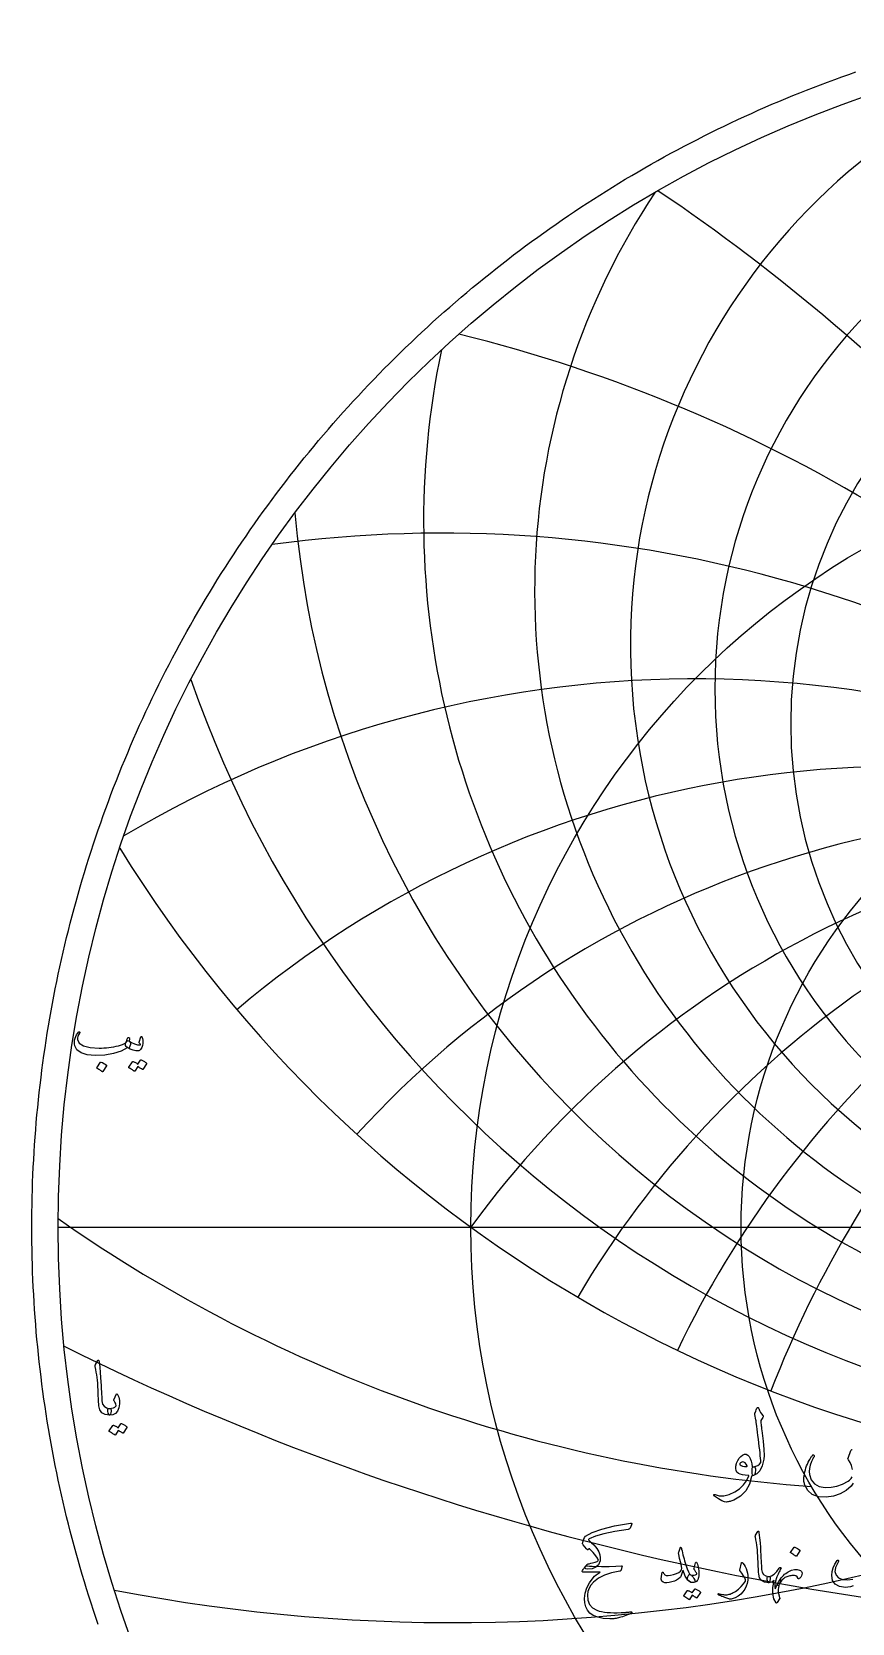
# Model space of a CAD drawing. Header units: millimetres. Extents: x -68 to 68, y -68 to 70.
# Drawn here: x -68.5 to -22.5, y -22.2 to 67 of the extents above; entities that cross this region are included whole.
import ezdxf

# ---------------------------------------------------------------- set-up
doc = ezdxf.new("R2010")
doc.units = ezdxf.units.MM
for name, color, linetype in [('CUT_OUTER', 1, 'Continuous'), ('ENGRAVE', 7, 'Continuous'), ('ENGRAVE_FINE', 8, 'Continuous'), ('TEXT', 5, 'Continuous')]:
    doc.layers.add(name, color=color, linetype=linetype)

msp = doc.modelspace()

# ---------------------------------------------------------------- linework, layer by layer
at = {"layer": 'CUT_OUTER'}
msp.add_lwpolyline([(-64.7505, -22.2756), (-64.8859, -21.8779), (-65.0189, -21.4794), (-65.1495, -21.08), (-65.2776, -20.6799), (-65.4033, -20.2789), (-65.5265, -19.8772), (-65.6472, -19.4748), (-65.7655, -19.0716), (-65.8813, -18.6677), (-65.9946, -18.2632), (-66.1054, -17.8579), (-66.2137, -17.4519), (-66.3196, -17.0453), (-66.4229, -16.6381), (-66.5237, -16.2302), (-66.6221, -15.8217), (-66.7179, -15.4126), (-66.8112, -15.003), (-66.902, -14.5927), (-66.9903, -14.182), (-67.076, -13.7706), (-67.1593, -13.3588), (-67.24, -12.9465), (-67.3181, -12.5337), (-67.3938, -12.1204), (-67.4669, -11.7066), (-67.5374, -11.2924), (-67.6055, -10.8778), (-67.6709, -10.4628), (-67.7339, -10.0474), (-67.7942, -9.6316), (-67.8521, -9.2154), (-67.9073, -8.7989), (-67.96, -8.3821), (-68.0102, -7.9649), (-68.0578, -7.5475), (-68.1028, -7.1297), (-68.1453, -6.7117), (-68.1852, -6.2935), (-68.2225, -5.875), (-68.2573, -5.4563), (-68.2895, -5.0373), (-68.3191, -4.6182), (-68.3461, -4.1989), (-68.3706, -3.7795), (-68.3925, -3.3599), (-68.4118, -2.9402), (-68.4286, -2.5204), (-68.4428, -2.1005), (-68.4544, -1.6805), (-68.4634, -1.2604), (-68.4698, -0.8403), (-68.4737, -0.4202), (-68.475, 0), (-68.4737, 0.4202), (-68.4698, 0.8403), (-68.4634, 1.2604), (-68.4544, 1.6805), (-68.4428, 2.1005), (-68.4286, 2.5204), (-68.4118, 2.9402), (-68.3925, 3.3599), (-68.3706, 3.7795), (-68.3461, 4.1989), (-68.3191, 4.6182), (-68.2895, 5.0373), (-68.2573, 5.4563), (-68.2225, 5.875), (-68.1852, 6.2935), (-68.1453, 6.7117), (-68.1028, 7.1297), (-68.0578, 7.5475), (-68.0102, 7.9649), (-67.96, 8.3821), (-67.9073, 8.7989), (-67.8521, 9.2154), (-67.7942, 9.6316), (-67.7339, 10.0474), (-67.6709, 10.4628), (-67.6055, 10.8778), (-67.5374, 11.2924), (-67.4669, 11.7066), (-67.3938, 12.1204), (-67.3181, 12.5337), (-67.24, 12.9465), (-67.1593, 13.3588), (-67.076, 13.7706), (-66.9903, 14.182), (-66.902, 14.5927), (-66.8112, 15.003), (-66.7179, 15.4126), (-66.6221, 15.8217), (-66.5237, 16.2302), (-66.4229, 16.6381), (-66.3196, 17.0453), (-66.2137, 17.4519), (-66.1054, 17.8579), (-65.9946, 18.2632), (-65.8813, 18.6677), (-65.7655, 19.0716), (-65.6472, 19.4748), (-65.5265, 19.8772), (-65.4033, 20.2789), (-65.2776, 20.6799), (-65.1495, 21.08), (-65.0189, 21.4794), (-64.8859, 21.8779), (-64.7505, 22.2756), (-64.6126, 22.6725), (-64.4722, 23.0685), (-64.3295, 23.4637), (-64.1843, 23.858), (-64.0367, 24.2513), (-63.8867, 24.6438), (-63.7343, 25.0354), (-63.5795, 25.4259), (-63.4222, 25.8156), (-63.2627, 26.2042), (-63.1007, 26.5919), (-62.9363, 26.9786), (-62.7696, 27.3643), (-62.6005, 27.7489), (-62.4291, 28.1325), (-62.2553, 28.515), (-62.0791, 28.8965), (-61.9007, 29.2768), (-61.7199, 29.6561), (-61.5367, 30.0342), (-61.3513, 30.4113), (-61.1635, 30.7871), (-60.9735, 31.1618), (-60.7811, 31.5354), (-60.5865, 31.9077), (-60.3896, 32.2789), (-60.1904, 32.6488), (-59.9889, 33.0175), (-59.7852, 33.385), (-59.5792, 33.7512), (-59.371, 34.1161), (-59.1605, 34.4798), (-58.9479, 34.8421), (-58.733, 35.2032), (-58.5159, 35.5629), (-58.2965, 35.9213), (-58.075, 36.2783), (-57.8513, 36.634), (-57.6255, 36.9882), (-57.3974, 37.3411), (-57.1672, 37.6926), (-56.9349, 38.0427), (-56.7004, 38.3913), (-56.4638, 38.7385), (-56.225, 39.0842), (-55.9841, 39.4285), (-55.7411, 39.7712), (-55.4961, 40.1125), (-55.2489, 40.4523), (-54.9996, 40.7905), (-54.7483, 41.1272), (-54.4949, 41.4624), (-54.2395, 41.796), (-53.982, 42.128), (-53.7225, 42.4584), (-53.461, 42.7873), (-53.1974, 43.1145), (-52.9319, 43.4401), (-52.6644, 43.764), (-52.3948, 44.0864), (-52.1233, 44.407), (-51.8499, 44.726), (-51.5745, 45.0433), (-51.2971, 45.3589), (-51.0178, 45.6728), (-50.7366, 45.985), (-50.4535, 46.2954), (-50.1685, 46.6042), (-49.8816, 46.9111), (-49.5928, 47.2163), (-49.3022, 47.5197), (-49.0097, 47.8213), (-48.7153, 48.1211), (-48.4191, 48.4191), (-48.1211, 48.7153), (-47.8213, 49.0097), (-47.5197, 49.3022), (-47.2163, 49.5928), (-46.9111, 49.8816), (-46.6042, 50.1685), (-46.2954, 50.4535), (-45.985, 50.7366), (-45.6728, 51.0178), (-45.3589, 51.2971), (-45.0433, 51.5745), (-44.726, 51.8499), (-44.407, 52.1233), (-44.0864, 52.3948), (-43.764, 52.6644), (-43.4401, 52.9319), (-43.1145, 53.1974), (-42.7873, 53.461), (-42.4584, 53.7225), (-42.128, 53.982), (-41.796, 54.2395), (-41.4624, 54.4949), (-41.1272, 54.7483), (-40.7905, 54.9996), (-40.4523, 55.2489), (-40.1125, 55.4961), (-39.7712, 55.7411), (-39.4285, 55.9841), (-39.0842, 56.225), (-38.7385, 56.4638), (-38.3913, 56.7004), (-38.0427, 56.9349), (-37.6926, 57.1672), (-37.3411, 57.3974), (-36.9882, 57.6255), (-36.634, 57.8513), (-36.2783, 58.075), (-35.9213, 58.2965), (-35.5629, 58.5159), (-35.2032, 58.733), (-34.8421, 58.9479), (-34.4798, 59.1605), (-34.1161, 59.371), (-33.7512, 59.5792), (-33.385, 59.7852), (-33.0175, 59.9889), (-32.6488, 60.1904), (-32.2789, 60.3896), (-31.9077, 60.5865), (-31.5354, 60.7811), (-31.1618, 60.9735), (-30.7871, 61.1635), (-30.4113, 61.3513), (-30.0342, 61.5367), (-29.6561, 61.7199), (-29.2768, 61.9007), (-28.8965, 62.0791), (-28.515, 62.2553), (-28.1325, 62.4291), (-27.7489, 62.6005), (-27.3643, 62.7696), (-26.9786, 62.9363), (-26.5919, 63.1007), (-26.2042, 63.2627), (-25.8156, 63.4222), (-25.4259, 63.5795), (-25.0354, 63.7343), (-24.6438, 63.8867), (-24.2513, 64.0367), (-23.858, 64.1843), (-23.4637, 64.3295), (-23.0685, 64.4722), (-22.6725, 64.6126), (-22.2756, 64.7505)], dxfattribs=at)
at = {"layer": 'ENGRAVE'}
msp.add_lwpolyline([(-67, 0), (0, 0)], dxfattribs=at)
for radius in [67, 43.8575, 28.7086]:
    msp.add_circle((0, 0), radius, dxfattribs=at)
for centre, radius, start, end in [((0, 32.6181), 34.9165, 104.436571, 270), ((0, 30.1823), 30.1823, 90, 270), ((0, 35.6769), 40.2865, 146.343028, 270), ((0, 28.229), 25.9305, 90, 270), ((0, 39.5644), 46.5108, 168.076059, 270), ((0, 44.5917), 53.9139, 184.845211, 270), ((0, 51.2505), 63.0021, 199.041634, 270), ((0, -31.8643), 54.2108, 90, 144), ((0, -31.8643), 54.2108, 90, 144), ((0, 60.3647), 74.6148, 211.615649, 270), ((-18.6485, 69.597), 84.3504, 235.026154, 265.845624), ((-44.8368, 77.6595), 99.8239, 259.026824, 283.6824)]:
    msp.add_arc(centre, radius, start, end, dxfattribs=at)
at = {"layer": 'ENGRAVE_FINE'}
for centre, radius, start, end in [((-93.8959, -31.8643), 108.4217, 30, 56.069558), ((-93.8959, -31.8643), 108.4217, 30, 56.069558), ((-64.606, -31.8643), 84.3371, 40, 76.236453), ((-64.606, -31.8643), 84.3371, 40, 76.236453), ((-45.4883, -31.8643), 70.7672, 50, 97.725349), ((-45.4883, -31.8643), 70.7672, 50, 97.725349), ((-31.2986, -31.8643), 62.5973, 60, 120.755909), ((-31.2986, -31.8643), 62.5973, 60, 120.755909), ((-19.7311, -31.8643), 57.69, 70, 130.214249), ((-19.7311, -31.8643), 57.69, 70, 130.214249), ((-9.5588, -31.8643), 55.0471, 80, 137.66478), ((-9.5588, -31.8643), 55.0471, 80, 137.66478), ((9.5588, -31.8643), 55.0471, 100, 149.499071), ((9.5588, -31.8643), 55.0471, 100, 149.499071), ((19.7311, -31.8643), 57.69, 110, 154.365482), ((19.7311, -31.8643), 57.69, 110, 154.365482), ((31.2986, -31.8643), 62.5973, 120, 158.750453), ((31.2986, -31.8643), 62.5973, 120, 158.750453), ((0, 127.2794), 149.6259, 243.541053, 270)]:
    msp.add_arc(centre, radius, start, end, dxfattribs=at)
at = {"layer": 'TEXT'}
for points in [[(-63.0164, 10.433), (-63.0122, 10.4308), (-63.0084, 10.4287), (-63.0048, 10.4266), (-63.0015, 10.4244), (-62.9981, 10.4221), (-62.9945, 10.4191), (-62.9907, 10.4157), (-62.9866, 10.4117), (-62.9522, 10.3712), (-62.9387, 10.3137), (-62.9458, 10.2392), (-62.9738, 10.1477), (-62.9996, 10.0921), (-63.0259, 10.0572), (-63.0528, 10.0431), (-63.0802, 10.0497), (-63.0941, 10.0564), (-63.1058, 10.0593), (-63.1154, 10.0585), (-63.1228, 10.054), (-63.472, 9.8629), (-63.8893, 9.7283), (-64.3747, 9.65), (-64.9282, 9.6282), (-65.3759, 9.6665), (-65.7138, 9.7687), (-65.9422, 9.9348), (-66.0609, 10.1647), (-66.0792, 10.2733), (-66.0832, 10.3819), (-66.0729, 10.4904), (-66.0481, 10.599), (-66.0143, 10.6951), (-65.9725, 10.7832), (-65.9228, 10.8633), (-65.865, 10.9354), (-65.8541, 10.9445), (-65.8427, 10.9503), (-65.8307, 10.953), (-65.8182, 10.9524), (-65.8065, 10.9474), (-65.7969, 10.9407), (-65.7894, 10.9325), (-65.7841, 10.9226), (-65.7817, 10.9131), (-65.783, 10.9013), (-65.7881, 10.8875), (-65.7969, 10.8715), (-65.8586, 10.7811), (-65.8991, 10.6927), (-65.9182, 10.6065), (-65.9161, 10.5224), (-65.815, 10.3116), (-65.5797, 10.1604), (-65.2103, 10.0689), (-64.7068, 10.037), (-64.5686, 10.0391), (-64.4306, 10.0455), (-64.2928, 10.0561), (-64.1554, 10.071), (-64.019, 10.0902), (-63.8845, 10.1136), (-63.7518, 10.1413), (-63.621, 10.1732), (-63.4941, 10.2094), (-63.39, 10.2456), (-63.3088, 10.2818), (-63.2506, 10.318), (-63.2281, 10.3372), (-63.2074, 10.3606), (-63.1887, 10.3883), (-63.1718, 10.4202), (-63.1559, 10.4558), (-63.1404, 10.4947), (-63.1251, 10.5368), (-63.11, 10.582), (-63.1042, 10.5958), (-63.0951, 10.6075), (-63.0829, 10.6171), (-63.0675, 10.6246), (-63.051, 10.6286), (-63.0355, 10.6278), (-63.0212, 10.6222), (-63.0078, 10.6118), (-62.9972, 10.5974), (-62.9908, 10.5799), (-62.9887, 10.5591), (-62.9908, 10.5352)], [(-63.1441, 10.0923), (-63.1904, 10.1362), (-63.2144, 10.1913), (-63.216, 10.2576), (-63.1952, 10.335), (-63.1502, 10.4045), (-63.109, 10.4468), (-63.0714, 10.462), (-63.0377, 10.45), (-62.878, 10.3443), (-62.7183, 10.2701), (-62.5586, 10.2272), (-62.3989, 10.2158), (-62.3934, 10.2169), (-62.3894, 10.2201), (-62.387, 10.2254), (-62.3862, 10.2328), (-62.3902, 10.2469), (-62.4021, 10.268), (-62.4221, 10.2959), (-62.45, 10.3308), (-62.4554, 10.3414), (-62.4586, 10.3521), (-62.4596, 10.3627), (-62.4586, 10.3733), (-62.3564, 10.6672), (-62.3516, 10.6783), (-62.3457, 10.6863), (-62.3388, 10.6911), (-62.3308, 10.6927), (-62.3228, 10.6914), (-62.3159, 10.6874), (-62.3101, 10.6807), (-62.3053, 10.6714), (-62.2733, 10.5759), (-62.2542, 10.4809), (-62.2478, 10.3864), (-62.2542, 10.2924), (-62.2749, 10.1756), (-62.3031, 10.0806), (-62.3388, 10.0074), (-62.3819, 9.9561), (-62.4146, 9.9278), (-62.4447, 9.9071), (-62.4721, 9.8938), (-62.4969, 9.8879), (-62.6395, 9.8847), (-62.7949, 9.9177), (-62.9631, 9.9869), (-63.1441, 10.0923)], [(-64.6302, 9.2492), (-64.6248, 9.2545), (-64.6174, 9.2577), (-64.6078, 9.2588), (-64.5961, 9.2577), (-64.5133, 9.2242), (-64.4354, 9.1832), (-64.3622, 9.1348), (-64.2938, 9.0789), (-64.2871, 9.0704), (-64.2842, 9.0619), (-64.285, 9.0533), (-64.2895, 9.0448), (-64.4897, 8.7212), (-64.4971, 8.7135), (-64.5067, 8.7116), (-64.5184, 8.7156), (-64.5322, 8.7255), (-64.5442, 8.734), (-64.5631, 8.7468), (-64.5889, 8.7638), (-64.6217, 8.7851), (-64.6618, 8.8106), (-64.71, 8.8404), (-64.7662, 8.8745), (-64.8303, 8.9128), (-64.8388, 8.9192), (-64.8431, 8.9256), (-64.8431, 8.932), (-64.8388, 8.9384)], [(-62.3862, 9.3684), (-62.3808, 9.3738), (-62.3734, 9.377), (-62.3638, 9.378), (-62.3521, 9.377), (-62.3102, 9.3613), (-62.2696, 9.344), (-62.2303, 9.3251), (-62.1924, 9.3046), (-62.1556, 9.2822), (-62.1195, 9.2577), (-62.0842, 9.2311), (-62.0498, 9.2024), (-62.0431, 9.1936), (-62.0402, 9.1843), (-62.041, 9.1744), (-62.0455, 9.1641), (-62.2499, 8.8404), (-62.2555, 8.8362), (-62.2637, 8.8362), (-62.2747, 8.8404), (-62.2882, 8.849), (-62.2975, 8.8568), (-62.3127, 8.8676), (-62.3337, 8.8813), (-62.3606, 8.8979), (-62.3936, 8.9178), (-62.433, 8.941), (-62.4788, 8.9678), (-62.5309, 8.998), (-62.6927, 8.7468), (-62.7002, 8.7391), (-62.7098, 8.7372), (-62.7215, 8.7412), (-62.7353, 8.751), (-62.7473, 8.7595), (-62.7662, 8.7723), (-62.792, 8.7893), (-62.8247, 8.8106), (-62.8649, 8.8362), (-62.9131, 8.866), (-62.9693, 8.9001), (-63.0334, 8.9384), (-63.04, 8.9448), (-63.043, 8.9512), (-63.0422, 8.9575), (-63.0377, 8.9639), (-62.829, 9.2748), (-62.8237, 9.2801), (-62.8162, 9.2833), (-62.8067, 9.2843), (-62.7949, 9.2833), (-62.7593, 9.2717), (-62.7247, 9.2583), (-62.6912, 9.243), (-62.6587, 9.2258), (-62.6273, 9.207), (-62.5969, 9.1869), (-62.5677, 9.1655), (-62.5395, 9.1428)], [(-64.7676, -7.4719), (-64.7593, -7.4591), (-64.7516, -7.4506), (-64.7444, -7.4463), (-64.7378, -7.4463), (-64.7277, -7.4519), (-64.7186, -7.4687), (-64.7106, -7.4966), (-64.7037, -7.5357), (-64.6686, -7.8537), (-64.6399, -8.1478), (-64.6175, -8.4179), (-64.6015, -8.6641), (-64.5913, -8.8746), (-64.5818, -9.0633), (-64.5732, -9.2302), (-64.5653, -9.3752), (-64.5586, -9.4984), (-64.5531, -9.5998), (-64.549, -9.6794), (-64.5462, -9.7371), (-64.5084, -9.9101), (-64.4248, -10.0373), (-64.2955, -10.1188), (-64.1204, -10.1544), (-64.0717, -10.1672), (-64.0405, -10.197), (-64.027, -10.2439), (-64.031, -10.3077), (-64.0509, -10.4083), (-64.0725, -10.4802), (-64.0956, -10.5233), (-64.1204, -10.5377), (-64.3668, -10.5052), (-64.5483, -10.4078), (-64.6649, -10.2455), (-64.7165, -10.0182), (-64.7246, -9.9095), (-64.7319, -9.8005), (-64.7385, -9.6912), (-64.7442, -9.5817), (-64.7494, -9.4719), (-64.7543, -9.3619), (-64.759, -9.2516), (-64.7633, -9.141), (-64.7713, -8.9301), (-64.7825, -8.7402), (-64.7969, -8.5714), (-64.8144, -8.4235), (-64.8352, -8.2816), (-64.8591, -8.1303), (-64.8863, -7.9696), (-64.9166, -7.7997), (-64.9206, -7.7691), (-64.9198, -7.7412), (-64.9142, -7.7159), (-64.9039, -7.6933)], [(-63.8649, -9.6392), (-63.7457, -9.3752), (-63.7281, -9.3462), (-63.7095, -9.3358), (-63.6898, -9.3441), (-63.669, -9.371), (-63.6307, -9.4515), (-63.6009, -9.5354), (-63.5796, -9.6228), (-63.5668, -9.7137), (-63.5628, -9.8086), (-63.5679, -9.908), (-63.582, -10.0119), (-63.6051, -10.1204), (-63.6757, -10.3029), (-63.7851, -10.4333), (-63.9333, -10.5116), (-64.1204, -10.5377), (-64.1419, -10.5241), (-64.164, -10.4834), (-64.1866, -10.4155), (-64.2098, -10.3205), (-64.2164, -10.2697), (-64.2151, -10.2279), (-64.2058, -10.1952), (-64.1885, -10.1715), (-64.1747, -10.1624), (-64.1587, -10.1566), (-64.1406, -10.1539), (-64.1204, -10.1544), (-64.0025, -10.1507), (-63.9, -10.1268), (-63.813, -10.0826), (-63.7414, -10.0182), (-63.7382, -10.0131), (-63.7371, -10.0065), (-63.7382, -9.9982), (-63.7414, -9.9884), (-63.7582, -9.9282), (-63.7829, -9.867), (-63.8157, -9.8047), (-63.8564, -9.7414), (-63.8697, -9.7175), (-63.8755, -9.6924), (-63.8739, -9.6664), (-63.8649, -9.6392)], [(-27.9276, -10.396), (-27.8917, -10.3092), (-27.8637, -10.2403), (-27.8438, -10.1894), (-27.8318, -10.1565), (-27.8225, -10.1355), (-27.8105, -10.1205), (-27.7958, -10.1116), (-27.7785, -10.1086), (-27.7589, -10.1119), (-27.7426, -10.1219), (-27.7296, -10.1385), (-27.72, -10.1618), (-27.6758, -10.2759), (-27.6229, -10.3787), (-27.5613, -10.4702), (-27.4911, -10.5503), (-27.4715, -10.576), (-27.4658, -10.6049), (-27.4742, -10.6372), (-27.4965, -10.6728), (-27.6135, -10.8378), (-27.6056, -10.9116), (-27.5976, -10.9841), (-27.5896, -11.0553), (-27.5816, -11.1252), (-27.5736, -11.1937), (-27.5656, -11.2609), (-27.5577, -11.3268), (-27.5497, -11.3913), (-27.4762, -11.9888), (-27.4312, -12.4558), (-27.4149, -12.7925), (-27.4273, -12.9987), (-27.5277, -13.373), (-27.6588, -13.6494), (-27.8205, -13.8281), (-28.0127, -13.9089), (-28.0181, -13.9089), (-28.0234, -13.9089), (-28.0287, -13.9089), (-28.034, -13.9089), (-28.0656, -13.879), (-28.0859, -13.8104), (-28.0949, -13.7033), (-28.0926, -13.5576), (-28.0876, -13.5037), (-28.0726, -13.4645), (-28.0477, -13.4398), (-28.0127, -13.4299), (-27.8777, -13.4029), (-27.7652, -13.354), (-27.6754, -13.2832), (-27.6082, -13.1903), (-27.6127, -13.0789), (-27.6209, -12.9522), (-27.6327, -12.8101), (-27.6481, -12.6528), (-27.6669, -12.4808), (-27.6887, -12.2948), (-27.7135, -12.0949), (-27.7413, -11.881), (-27.7669, -11.6707), (-27.7905, -11.4818), (-27.8121, -11.3141), (-27.8318, -11.1678), (-27.8487, -11.0427), (-27.8624, -10.9389), (-27.8727, -10.8564), (-27.8797, -10.7952), (-27.9329, -10.4918), (-27.9346, -10.4619), (-27.9342, -10.4359), (-27.9319, -10.414), (-27.9276, -10.396)], [(-63.4859, -11.0188), (-63.4806, -11.0135), (-63.4731, -11.0103), (-63.4636, -11.0092), (-63.4519, -11.0103), (-63.4099, -11.026), (-63.3694, -11.0433), (-63.3301, -11.0622), (-63.2922, -11.0827), (-63.2553, -11.105), (-63.2193, -11.1295), (-63.184, -11.1561), (-63.1495, -11.1849), (-63.1429, -11.1937), (-63.14, -11.203), (-63.1408, -11.2128), (-63.1453, -11.2232), (-63.3497, -11.5468), (-63.3553, -11.5511), (-63.3635, -11.5511), (-63.3744, -11.5468), (-63.388, -11.5383), (-63.3973, -11.5305), (-63.4125, -11.5197), (-63.4335, -11.506), (-63.4604, -11.4893), (-63.4934, -11.4695), (-63.5328, -11.4462), (-63.5785, -11.4195), (-63.6307, -11.3893), (-63.7925, -11.6405), (-63.8, -11.6482), (-63.8095, -11.6501), (-63.8212, -11.6461), (-63.8351, -11.6362), (-63.8471, -11.6277), (-63.866, -11.615), (-63.8918, -11.5979), (-63.9245, -11.5766), (-63.9647, -11.5511), (-64.0129, -11.5213), (-64.069, -11.4872), (-64.1331, -11.4489), (-64.1398, -11.4425), (-64.1427, -11.4361), (-64.1419, -11.4297), (-64.1374, -11.4233), (-63.9288, -11.1125), (-63.9234, -11.1072), (-63.916, -11.104), (-63.9064, -11.1029), (-63.8947, -11.104), (-63.859, -11.1156), (-63.8244, -11.129), (-63.7909, -11.1443), (-63.7584, -11.1615), (-63.727, -11.1802), (-63.6967, -11.2003), (-63.6674, -11.2217), (-63.6392, -11.2445)], [(-28.1192, -13.9674), (-28.2439, -14.4056), (-28.4532, -14.7725), (-28.7469, -15.0682), (-29.1252, -15.2928), (-29.1781, -15.3156), (-29.2303, -15.336), (-29.2818, -15.3541), (-29.3327, -15.3699), (-29.3826, -15.3831), (-29.4312, -15.3932), (-29.4784, -15.4004), (-29.5244, -15.4045), (-29.6388, -15.3882), (-29.7905, -15.3287), (-29.9794, -15.2259), (-30.2056, -15.0799), (-30.2299, -15.0589), (-30.2442, -15.0386), (-30.2486, -15.019), (-30.2429, -15), (-30.2303, -14.9854), (-30.2136, -14.9787), (-30.193, -14.9801), (-30.1684, -14.9894), (-29.9332, -15.0656), (-29.6694, -15.0652), (-29.377, -14.9884), (-29.056, -14.835), (-28.7938, -14.657), (-28.5769, -14.4478), (-28.4053, -14.2073), (-28.2789, -13.9355), (-28.2799, -13.9259), (-28.2829, -13.9182), (-28.2879, -13.9126), (-28.2948, -13.9089), (-28.4781, -13.8982), (-28.6342, -13.877), (-28.7629, -13.845), (-28.8644, -13.8024), (-28.9429, -13.7366), (-28.9921, -13.6454), (-29.0121, -13.529), (-29.0027, -13.3873), (-28.9997, -13.3685), (-28.9961, -13.3494), (-28.9918, -13.3299), (-28.9868, -13.3101), (-28.9811, -13.2896), (-28.9748, -13.2682), (-28.9678, -13.2457), (-28.9602, -13.2223), (-28.8976, -13.0703), (-28.8218, -12.9442), (-28.7326, -12.844), (-28.6302, -12.7699), (-28.5254, -12.7293), (-28.4292, -12.7299), (-28.3417, -12.7719), (-28.2629, -12.855), (-28.194, -12.9708), (-28.1418, -13.1052), (-28.1062, -13.2582), (-28.0873, -13.4299), (-28.0768, -13.4297), (-28.0666, -13.4292), (-28.0568, -13.4284), (-28.0473, -13.4272), (-28.0379, -13.426), (-28.028, -13.4252), (-28.0179, -13.4247), (-28.0074, -13.4245), (-27.9715, -13.4322), (-27.9435, -13.4551), (-27.9236, -13.4934), (-27.9116, -13.547), (-27.9066, -13.6058), (-27.9076, -13.6654), (-27.9146, -13.7256), (-27.9276, -13.7865), (-27.9445, -13.84), (-27.9635, -13.8783), (-27.9845, -13.9012), (-28.0074, -13.9089), (-28.1085, -13.9089), (-28.1092, -13.9185), (-28.1112, -13.9315), (-28.1145, -13.9478), (-28.1192, -13.9674)], [(-28.3747, -13.3713), (-28.4306, -13.2738), (-28.4918, -13.205), (-28.5583, -13.1647), (-28.6302, -13.1531), (-28.6731, -13.1644), (-28.7113, -13.1824), (-28.7449, -13.207), (-28.7739, -13.2382), (-28.7832, -13.2549), (-28.7845, -13.2728), (-28.7779, -13.2921), (-28.7632, -13.3128), (-28.7083, -13.361), (-28.6288, -13.3939), (-28.5247, -13.4116), (-28.396, -13.4139), (-28.3827, -13.4112), (-28.3747, -13.4032), (-28.372, -13.3899), (-28.3747, -13.3713)], [(-34.8523, -16.682), (-34.9281, -16.8616), (-34.9446, -16.8905), (-34.97, -16.9135), (-35.0045, -16.9305), (-35.0479, -16.9414), (-35.7929, -17.0639), (-36.4031, -17.1919), (-36.8787, -17.3254), (-37.2195, -17.4644), (-37.2467, -17.4826), (-37.2604, -17.5013), (-37.2606, -17.5205), (-37.2474, -17.5402), (-37.098, -17.6852), (-36.973, -17.8127), (-36.8724, -17.9227), (-36.7963, -18.0153), (-36.6925, -18.1872), (-36.6287, -18.3596), (-36.6047, -18.5325), (-36.6207, -18.7059), (-36.713, -18.9157), (-36.8582, -19.0621), (-37.0563, -19.1452), (-37.3073, -19.1649), (-37.4081, -19.1485), (-37.459, -19.111), (-37.46, -19.0527), (-37.4111, -18.9733), (-37.3871, -18.9461), (-37.3672, -18.9244), (-37.3512, -18.9082), (-37.3392, -18.8975), (-37.3133, -18.8863), (-37.2873, -18.8765), (-37.2614, -18.8683), (-37.2354, -18.8616), (-37.1381, -18.8397), (-37.0498, -18.8181), (-36.9705, -18.7968), (-36.9001, -18.7757), (-36.8387, -18.7541), (-36.7864, -18.7313), (-36.7429, -18.7072), (-36.7085, -18.6819), (-36.7609, -18.5597), (-36.8582, -18.4125), (-37.0004, -18.2403), (-37.1875, -18.0432), (-37.1975, -18.0347), (-37.2075, -18.0292), (-37.2175, -18.0267), (-37.2275, -18.0272), (-37.2993, -18.0751), (-37.3143, -18.0786), (-37.3312, -18.0731), (-37.3502, -18.0587), (-37.3712, -18.0352), (-37.5708, -17.7997), (-37.5855, -17.7752), (-37.5937, -17.7458), (-37.5955, -17.7114), (-37.5907, -17.672), (-37.567, -17.5744), (-37.5318, -17.4813), (-37.4852, -17.3928), (-37.4271, -17.3087), (-37.0548, -17.1076), (-36.5129, -16.9195), (-35.8013, -16.7443), (-34.9201, -16.5822), (-34.8725, -16.5824), (-34.8453, -16.5991), (-34.8385, -16.6323), (-34.8523, -16.682)], [(-27.7706, -17.0572), (-27.7628, -17.0452), (-27.7556, -17.0372), (-27.7489, -17.0332), (-27.7426, -17.0332), (-27.7331, -17.0385), (-27.7247, -17.0542), (-27.7172, -17.0804), (-27.7107, -17.1171), (-27.6778, -17.4152), (-27.6508, -17.6909), (-27.6298, -17.9442), (-27.6149, -18.1749), (-27.6053, -18.3723), (-27.5964, -18.5492), (-27.5883, -18.7056), (-27.5809, -18.8416), (-27.5746, -18.9571), (-27.5695, -19.0522), (-27.5656, -19.1268), (-27.563, -19.1809), (-27.5276, -19.3431), (-27.4492, -19.4623), (-27.328, -19.5387), (-27.1638, -19.5721), (-27.1181, -19.5841), (-27.0889, -19.612), (-27.0762, -19.6559), (-27.08, -19.7158), (-27.0987, -19.8101), (-27.1189, -19.8775), (-27.1406, -19.9179), (-27.1638, -19.9314), (-27.3948, -19.901), (-27.565, -19.8096), (-27.6743, -19.6574), (-27.7227, -19.4444), (-27.7303, -19.3425), (-27.7371, -19.2403), (-27.7432, -19.1379), (-27.7486, -19.0352), (-27.7535, -18.9323), (-27.7581, -18.8291), (-27.7625, -18.7257), (-27.7666, -18.622), (-27.7741, -18.4243), (-27.7845, -18.2463), (-27.798, -18.088), (-27.8145, -17.9494), (-27.8339, -17.8163), (-27.8564, -17.6745), (-27.8818, -17.5239), (-27.9103, -17.3646), (-27.914, -17.3359), (-27.9133, -17.3097), (-27.908, -17.286), (-27.8983, -17.2648)], [(-32.0459, -18.0392), (-32.023, -18.1439), (-31.998, -18.2503), (-31.9711, -18.3584), (-31.9421, -18.4683), (-31.9112, -18.5805), (-31.8783, -18.6954), (-31.8433, -18.813), (-31.8064, -18.9334), (-31.7318, -19.15), (-31.6637, -19.3126), (-31.6021, -19.4214), (-31.5469, -19.4763), (-31.4988, -19.509), (-31.4501, -19.5552), (-31.401, -19.6148), (-31.3513, -19.6879), (-31.3044, -19.7785), (-31.2915, -19.8466), (-31.3124, -19.8922), (-31.3673, -19.9154), (-31.5447, -19.8975), (-31.7016, -19.7797), (-31.8381, -19.5621), (-31.9541, -19.2448), (-31.9566, -19.2395), (-31.9601, -19.2358), (-31.9646, -19.2336), (-31.9701, -19.2328), (-31.9741, -19.2336), (-31.9781, -19.2358), (-31.9821, -19.2395), (-31.986, -19.2448), (-31.9973, -19.2962), (-32.011, -19.3506), (-32.0272, -19.4079), (-32.0459, -19.4683), (-32.0664, -19.5255), (-32.0878, -19.5731), (-32.1103, -19.6113), (-32.1337, -19.64), (-32.2181, -19.7136), (-32.3234, -19.7787), (-32.4496, -19.8353), (-32.5968, -19.8835), (-32.7465, -19.9192), (-32.8762, -19.9344), (-32.986, -19.9291), (-33.0758, -19.9034), (-33.1527, -19.8391), (-33.1876, -19.7258), (-33.1806, -19.5636), (-33.1317, -19.3526), (-33.127, -19.3456), (-33.1208, -19.3406), (-33.113, -19.3376), (-33.1038, -19.3366), (-33.0928, -19.3378), (-33.0838, -19.3416), (-33.0768, -19.3478), (-33.0719, -19.3566), (-33.0529, -19.4007), (-33.0319, -19.4374), (-33.009, -19.4666), (-32.984, -19.4883), (-32.9062, -19.5172), (-32.8004, -19.5242), (-32.6667, -19.5092), (-32.505, -19.4723), (-32.3326, -19.4169), (-32.1986, -19.3546), (-32.1031, -19.2852), (-32.0459, -19.2089), (-32.0364, -19.1315), (-32.0519, -18.9993), (-32.0923, -18.8122), (-32.1577, -18.5701), (-32.1891, -18.4426), (-32.2076, -18.3396), (-32.2131, -18.261), (-32.2056, -18.2069), (-32.1298, -17.9913), (-32.1215, -17.9686), (-32.1128, -17.9524), (-32.1036, -17.9427), (-32.0938, -17.9394), (-32.0819, -17.9457), (-32.0699, -17.9644), (-32.0579, -17.9956), (-32.0459, -18.0392)], [(-25.7387, -17.9434), (-25.7337, -17.9384), (-25.7267, -17.9354), (-25.7177, -17.9344), (-25.7067, -17.9354), (-25.6291, -17.9669), (-25.556, -18.0053), (-25.4874, -18.0507), (-25.4233, -18.1031), (-25.4171, -18.1111), (-25.4143, -18.1191), (-25.4151, -18.127), (-25.4193, -18.135), (-25.6069, -18.4384), (-25.6139, -18.4456), (-25.6229, -18.4474), (-25.6339, -18.4436), (-25.6469, -18.4344), (-25.6581, -18.4264), (-25.6758, -18.4145), (-25.7, -18.3985), (-25.7307, -18.3785), (-25.7684, -18.3546), (-25.8135, -18.3266), (-25.8662, -18.2947), (-25.9263, -18.2588), (-25.9343, -18.2528), (-25.9383, -18.2468), (-25.9383, -18.2408), (-25.9343, -18.2348)], [(-37.0558, -19.0013), (-36.5436, -19.0192), (-36.1007, -19.0212), (-35.7272, -19.0073), (-35.4231, -18.9773), (-35.4137, -18.9762), (-35.4056, -18.9768), (-35.3988, -18.9792), (-35.3932, -18.9833), (-35.389, -18.9889), (-35.3867, -18.9958), (-35.3861, -19.0039), (-35.3872, -19.0132), (-35.395, -19.0497), (-35.4026, -19.0831), (-35.41, -19.1135), (-35.4171, -19.141), (-35.424, -19.1654), (-35.4306, -19.1869), (-35.437, -19.2054), (-35.4431, -19.2208), (-35.456, -19.2455), (-35.471, -19.2637), (-35.488, -19.2755), (-35.5069, -19.2807), (-35.968, -19.3643), (-36.3692, -19.4953), (-36.7105, -19.6737), (-36.9919, -19.8995), (-37.1341, -20.0619), (-37.2374, -20.2338), (-37.3018, -20.4152), (-37.3273, -20.606), (-37.3028, -20.9057), (-37.2055, -21.1499), (-37.0353, -21.3388), (-36.7923, -21.4723), (-36.6663, -21.5127), (-36.5279, -21.5461), (-36.3769, -21.5726), (-36.2135, -21.592), (-36.0379, -21.6048), (-35.8502, -21.611), (-35.6506, -21.6107), (-35.4391, -21.604), (-35.3638, -21.5998), (-35.2899, -21.595), (-35.2171, -21.5898), (-35.1457, -21.5841), (-35.0759, -21.5778), (-35.0084, -21.5711), (-34.9432, -21.5638), (-34.8802, -21.5561), (-34.861, -21.5551), (-34.8473, -21.5601), (-34.839, -21.5711), (-34.8363, -21.588), (-34.8378, -21.6078), (-34.8423, -21.623), (-34.8498, -21.6337), (-34.8602, -21.6399), (-34.973, -21.6876), (-35.0798, -21.7308), (-35.1806, -21.7694), (-35.2754, -21.8036), (-35.364, -21.8335), (-35.4461, -21.8595), (-35.5217, -21.8815), (-35.5908, -21.8994), (-35.6558, -21.9126), (-35.719, -21.9244), (-35.7805, -21.9346), (-35.8403, -21.9433), (-35.8985, -21.9501), (-35.9555, -21.9543), (-36.0113, -21.9561), (-36.0658, -21.9553), (-36.4381, -21.9264), (-36.7484, -21.8635), (-36.9969, -21.7667), (-37.1835, -21.6359), (-37.3205, -21.4725), (-37.4161, -21.2817), (-37.4702, -21.0634), (-37.4829, -20.8176), (-37.4438, -20.5127), (-37.3502, -20.2168), (-37.2023, -19.9299), (-36.9999, -19.652), (-36.9208, -19.5679), (-36.8313, -19.4873), (-36.7312, -19.4102), (-36.6207, -19.3366), (-37.5867, -19.3286), (-37.6099, -19.3186), (-37.6197, -19.3007), (-37.6159, -19.2747), (-37.5987, -19.2408), (-37.5663, -19.1914), (-37.5368, -19.147), (-37.5104, -19.1076), (-37.4869, -19.0731), (-37.4665, -19.0439), (-37.449, -19.0202), (-37.4345, -19.002), (-37.4231, -18.9893), (-37.3971, -18.987), (-37.3273, -18.9883), (-37.2135, -18.993), (-37.0558, -19.0013)], [(-31.2396, -19.3286), (-31.263, -19.2894), (-31.2855, -19.2558), (-31.3069, -19.2276), (-31.3274, -19.2049), (-31.3421, -19.1854), (-31.3503, -19.1629), (-31.3521, -19.1375), (-31.3473, -19.1091), (-31.2635, -18.8057), (-31.2518, -18.7792), (-31.2366, -18.7717), (-31.2179, -18.7832), (-31.1956, -18.8136), (-31.1622, -18.8783), (-31.1338, -18.9564), (-31.1103, -19.0479), (-31.0919, -19.153), (-31.0811, -19.2538), (-31.0769, -19.3526), (-31.0791, -19.4494), (-31.0879, -19.5442), (-31.1021, -19.6268), (-31.1208, -19.6989), (-31.144, -19.7605), (-31.1717, -19.8116), (-31.2059, -19.8496), (-31.2525, -19.8795), (-31.3117, -19.9015), (-31.3833, -19.9154), (-31.4566, -19.9182), (-31.525, -19.9064), (-31.5884, -19.8802), (-31.6467, -19.8396), (-31.6919, -19.7879), (-31.7156, -19.7288), (-31.7178, -19.6622), (-31.6986, -19.5881), (-31.6679, -19.5275), (-31.6318, -19.4893), (-31.5901, -19.4736), (-31.5429, -19.4803), (-31.4342, -19.5065), (-31.3394, -19.5092), (-31.2585, -19.4885), (-31.1917, -19.4444), (-31.1902, -19.4326), (-31.1976, -19.4094), (-31.2141, -19.3748), (-31.2396, -19.3286)], [(-28.6887, -18.8176), (-28.6865, -18.8104), (-28.6837, -18.8047), (-28.6805, -18.8004), (-28.6767, -18.7977), (-28.6655, -18.7967), (-28.6518, -18.8017), (-28.6356, -18.8127), (-28.6169, -18.8296), (-28.544, -18.9162), (-28.4811, -19.0162), (-28.4282, -19.1298), (-28.3853, -19.2568), (-28.3519, -19.3935), (-28.3314, -19.5282), (-28.3239, -19.6609), (-28.3294, -19.7917), (-28.3649, -19.9638), (-28.4232, -20.129), (-28.5046, -20.2872), (-28.6089, -20.4384), (-28.7336, -20.5753), (-28.8763, -20.6869), (-29.037, -20.7729), (-29.2156, -20.8336), (-29.2635, -20.8438), (-29.3115, -20.8465), (-29.3594, -20.8418), (-29.4073, -20.8296), (-29.5177, -20.791), (-29.6173, -20.7552), (-29.7063, -20.7222), (-29.7845, -20.6919), (-29.8517, -20.6643), (-29.9077, -20.6395), (-29.9525, -20.6174), (-29.9861, -20.598), (-29.9931, -20.5921), (-29.9981, -20.5861), (-30.0011, -20.5801), (-30.0021, -20.5741), (-30.0013, -20.5664), (-29.9991, -20.5591), (-29.9953, -20.5524), (-29.9901, -20.5461), (-29.9833, -20.5414), (-29.9751, -20.5392), (-29.9654, -20.5394), (-29.9542, -20.5422), (-29.8858, -20.5605), (-29.8204, -20.5756), (-29.758, -20.5874), (-29.6987, -20.596), (-29.6418, -20.6014), (-29.5869, -20.6035), (-29.534, -20.6024), (-29.4831, -20.598), (-29.4323, -20.5899), (-29.3798, -20.5776), (-29.3255, -20.561), (-29.2695, -20.5402), (-29.2118, -20.5148), (-29.1523, -20.4848), (-29.091, -20.45), (-29.028, -20.4104), (-28.8511, -20.2832), (-28.6997, -20.145), (-28.5737, -19.9958), (-28.4731, -19.8356), (-28.4667, -19.8226), (-28.4632, -19.8076), (-28.4627, -19.7907), (-28.4652, -19.7717), (-28.5071, -19.6597), (-28.5729, -19.5352), (-28.6628, -19.3982), (-28.7765, -19.2488), (-28.7815, -19.2393), (-28.7845, -19.2308), (-28.7855, -19.2233), (-28.7845, -19.2168)], [(-26.5251, -19.8995), (-26.569, -19.9938), (-26.6009, -20.0931), (-26.6209, -20.1974), (-26.6289, -20.3066), (-26.6254, -20.4204), (-26.6109, -20.5382), (-26.5855, -20.6599), (-26.549, -20.7857), (-26.5445, -20.8024), (-26.543, -20.8166), (-26.5445, -20.8283), (-26.549, -20.8376), (-26.6927, -21.0411), (-26.706, -21.0559), (-26.7177, -21.0641), (-26.7279, -21.0659), (-26.7367, -21.0611), (-26.8734, -20.8268), (-26.9402, -20.5392), (-26.9372, -20.1981), (-26.8644, -19.8036), (-26.934, -19.8595), (-27.0071, -19.8995), (-27.0837, -19.9234), (-27.1638, -19.9314), (-27.181, -19.9262), (-27.1967, -19.9104), (-27.2109, -19.8842), (-27.2237, -19.8476), (-27.2309, -19.8255), (-27.2366, -19.8032), (-27.2409, -19.7806), (-27.2436, -19.7577), (-27.2456, -19.7349), (-27.2476, -19.7123), (-27.2496, -19.69), (-27.2516, -19.6679), (-27.2491, -19.6275), (-27.2336, -19.5981), (-27.2052, -19.5796), (-27.1638, -19.5721), (-27.0009, -19.5357), (-26.8474, -19.4464), (-26.7035, -19.3042), (-26.569, -19.1091), (-26.5508, -19.0844), (-26.5321, -19.0701), (-26.5129, -19.0664), (-26.4931, -19.0731), (-26.4787, -19.0859), (-26.4712, -19.1001), (-26.4707, -19.1158), (-26.4772, -19.133), (-26.5125, -19.1954), (-26.5465, -19.2588), (-26.5793, -19.3231), (-26.6109, -19.3885), (-26.6412, -19.4549), (-26.6703, -19.5222), (-26.6981, -19.5906), (-26.7247, -19.6599), (-26.7836, -19.8488), (-26.8165, -20.0122), (-26.8235, -20.1502), (-26.8045, -20.2627), (-26.8028, -20.2662), (-26.8015, -20.2687), (-26.8008, -20.2702), (-26.8005, -20.2707), (-26.8003, -20.2702), (-26.7995, -20.2687), (-26.7983, -20.2662), (-26.7965, -20.2627), (-26.7722, -20.2055), (-26.7471, -20.1495), (-26.7213, -20.0947), (-26.6947, -20.0412), (-26.6672, -19.9887), (-26.6384, -19.9369), (-26.6083, -19.8859), (-26.577, -19.8356), (-26.5543, -19.8007), (-26.5341, -19.7797), (-26.5163, -19.7727), (-26.5011, -19.7797), (-26.4936, -19.7947), (-26.4951, -19.8196), (-26.5056, -19.8545), (-26.5251, -19.8995)], [(-25.5191, -19.6839), (-25.5708, -19.6031), (-25.6379, -19.5482), (-25.7205, -19.5192), (-25.8185, -19.5162), (-25.8741, -19.5233), (-25.9293, -19.5327), (-25.9839, -19.5443), (-26.0381, -19.5581), (-26.0917, -19.5747), (-26.1448, -19.5946), (-26.1975, -19.6177), (-26.2496, -19.644), (-26.339, -19.7039), (-26.4233, -19.7877), (-26.5026, -19.8955), (-26.577, -20.0272), (-26.5982, -20.0569), (-26.6179, -20.0741), (-26.6361, -20.0788), (-26.6528, -20.0711), (-26.6668, -20.0556), (-26.6728, -20.0372), (-26.6708, -20.0157), (-26.6608, -19.9913), (-26.6456, -19.9591), (-26.6319, -19.9304), (-26.6196, -19.9052), (-26.6089, -19.8835), (-26.5994, -19.865), (-26.5909, -19.8496), (-26.5835, -19.8371), (-26.577, -19.8276), (-26.5183, -19.7393), (-26.4582, -19.6579), (-26.3966, -19.5836), (-26.3335, -19.5162), (-26.2688, -19.4556), (-26.2027, -19.4015), (-26.1351, -19.3538), (-26.066, -19.3126), (-25.8886, -19.2321), (-25.7237, -19.1899), (-25.5713, -19.1861), (-25.4313, -19.2208), (-25.3717, -19.251), (-25.3285, -19.2897), (-25.3018, -19.3368), (-25.2916, -19.3925), (-25.2976, -19.4683), (-25.3195, -19.5402), (-25.3574, -19.608), (-25.4113, -19.6719), (-25.4465, -19.6996), (-25.4762, -19.7108), (-25.5004, -19.7056), (-25.5191, -19.6839)], [(-31.3114, -20.2867), (-31.3064, -20.2817), (-31.2994, -20.2787), (-31.2905, -20.2777), (-31.2795, -20.2787), (-31.2402, -20.2934), (-31.2021, -20.3096), (-31.1653, -20.3273), (-31.1298, -20.3466), (-31.0952, -20.3675), (-31.0614, -20.3905), (-31.0284, -20.4154), (-30.996, -20.4424), (-30.9898, -20.4506), (-30.9871, -20.4593), (-30.9878, -20.4686), (-30.9921, -20.4783), (-31.1837, -20.7817), (-31.1889, -20.7857), (-31.1966, -20.7857), (-31.2069, -20.7817), (-31.2196, -20.7737), (-31.2283, -20.7663), (-31.2426, -20.7562), (-31.2623, -20.7434), (-31.2875, -20.7278), (-31.3184, -20.7092), (-31.3553, -20.6874), (-31.3982, -20.6623), (-31.4471, -20.634), (-31.5988, -20.8695), (-31.6058, -20.8767), (-31.6148, -20.8785), (-31.6258, -20.8747), (-31.6387, -20.8655), (-31.65, -20.8575), (-31.6677, -20.8455), (-31.6919, -20.8296), (-31.7226, -20.8096), (-31.7603, -20.7857), (-31.8054, -20.7577), (-31.8581, -20.7258), (-31.9182, -20.6899), (-31.9244, -20.6839), (-31.9272, -20.6779), (-31.9264, -20.6719), (-31.9222, -20.6659), (-31.7266, -20.3745), (-31.7216, -20.3695), (-31.7146, -20.3665), (-31.7056, -20.3655), (-31.6946, -20.3665), (-31.6612, -20.3774), (-31.6288, -20.39), (-31.5973, -20.4043), (-31.5669, -20.4204), (-31.5375, -20.438), (-31.509, -20.4568), (-31.4816, -20.4769), (-31.4551, -20.4982)]]:
    msp.add_lwpolyline(points, close=True, dxfattribs=at)
for points in [[(-22.4656, -13.5749), (-22.5265, -13.366), (-22.6013, -13.1864), (-22.6902, -13.036), (-22.7078, -13.0084), (-22.7181, -12.9841), (-22.7211, -12.9631), (-22.7168, -12.9455), (-22.5518, -12.5091), (-22.5282, -12.4761), (-22.5052, -12.4625), (-22.4829, -12.4681)], [(-22.4247, -14.355), (-22.5358, -14.5157), (-22.8272, -14.7635), (-23.1585, -14.9481), (-23.5298, -15.0695), (-23.941, -15.1278), (-24.3738, -15.1075), (-24.7194, -14.9827), (-24.9779, -14.7535), (-25.1492, -14.4199), (-25.1638, -14.3681), (-25.1758, -14.3141), (-25.1851, -14.2577), (-25.1918, -14.199), (-25.1951, -14.1383), (-25.1944, -14.0759), (-25.1898, -14.0119), (-25.1811, -13.9461), (-25.1625, -13.8299), (-25.1385, -13.7153), (-25.1093, -13.6023), (-25.0747, -13.4911), (-25.0351, -13.3818), (-24.9908, -13.2748), (-24.9419, -13.1702), (-24.8884, -13.0679), (-24.8646, -13.0263), (-24.8411, -12.9868), (-24.818, -12.9492), (-24.7952, -12.9136), (-24.7731, -12.88), (-24.752, -12.8484), (-24.7319, -12.8188), (-24.7127, -12.7911), (-24.6991, -12.7755), (-24.6848, -12.7659), (-24.6698, -12.7622), (-24.6542, -12.7645), (-24.6376, -12.7709), (-24.6249, -12.7792), (-24.6163, -12.7895), (-24.6116, -12.8018), (-24.6103, -12.8158), (-24.6116, -12.8311), (-24.6156, -12.8477), (-24.6223, -12.8657), (-24.6612, -12.9245), (-24.6981, -12.9894), (-24.733, -13.0603), (-24.766, -13.1371), (-24.8352, -13.3337), (-24.8777, -13.519), (-24.8937, -13.693), (-24.8831, -13.8557), (-24.7836, -14.1647), (-24.6023, -14.3893), (-24.3392, -14.5293), (-23.9942, -14.5849), (-23.6609, -14.5692), (-23.3369, -14.5064), (-23.0222, -14.3962), (-22.7168, -14.2389), (-22.6246, -14.1734), (-22.5451, -14.0939), (-22.4783, -14.0004)], [(-22.4184, -20.1098), (-22.5731, -20.1539), (-22.7178, -20.1796), (-22.8525, -20.1869), (-23.1898, -20.1405), (-23.4313, -20.0132), (-23.577, -19.8051), (-23.6269, -19.5162), (-23.6095, -19.3009), (-23.5531, -19.0901), (-23.4578, -18.8838), (-23.3235, -18.6819), (-23.3133, -18.6702), (-23.3026, -18.663), (-23.2914, -18.6602), (-23.2796, -18.662), (-23.2672, -18.6667), (-23.2577, -18.6729), (-23.2512, -18.6807), (-23.2477, -18.6899), (-23.2452, -18.7036), (-23.2457, -18.7168), (-23.2492, -18.7296), (-23.2557, -18.7418), (-23.3473, -18.9202), (-23.4104, -19.0721), (-23.4451, -19.1976), (-23.4513, -19.2967), (-23.3847, -19.51), (-23.2407, -19.6589), (-23.0194, -19.7435), (-22.7208, -19.7637), (-22.4516, -19.7345)]]:
    msp.add_lwpolyline(points, dxfattribs=at)

doc.saveas('drawing.dxf')
